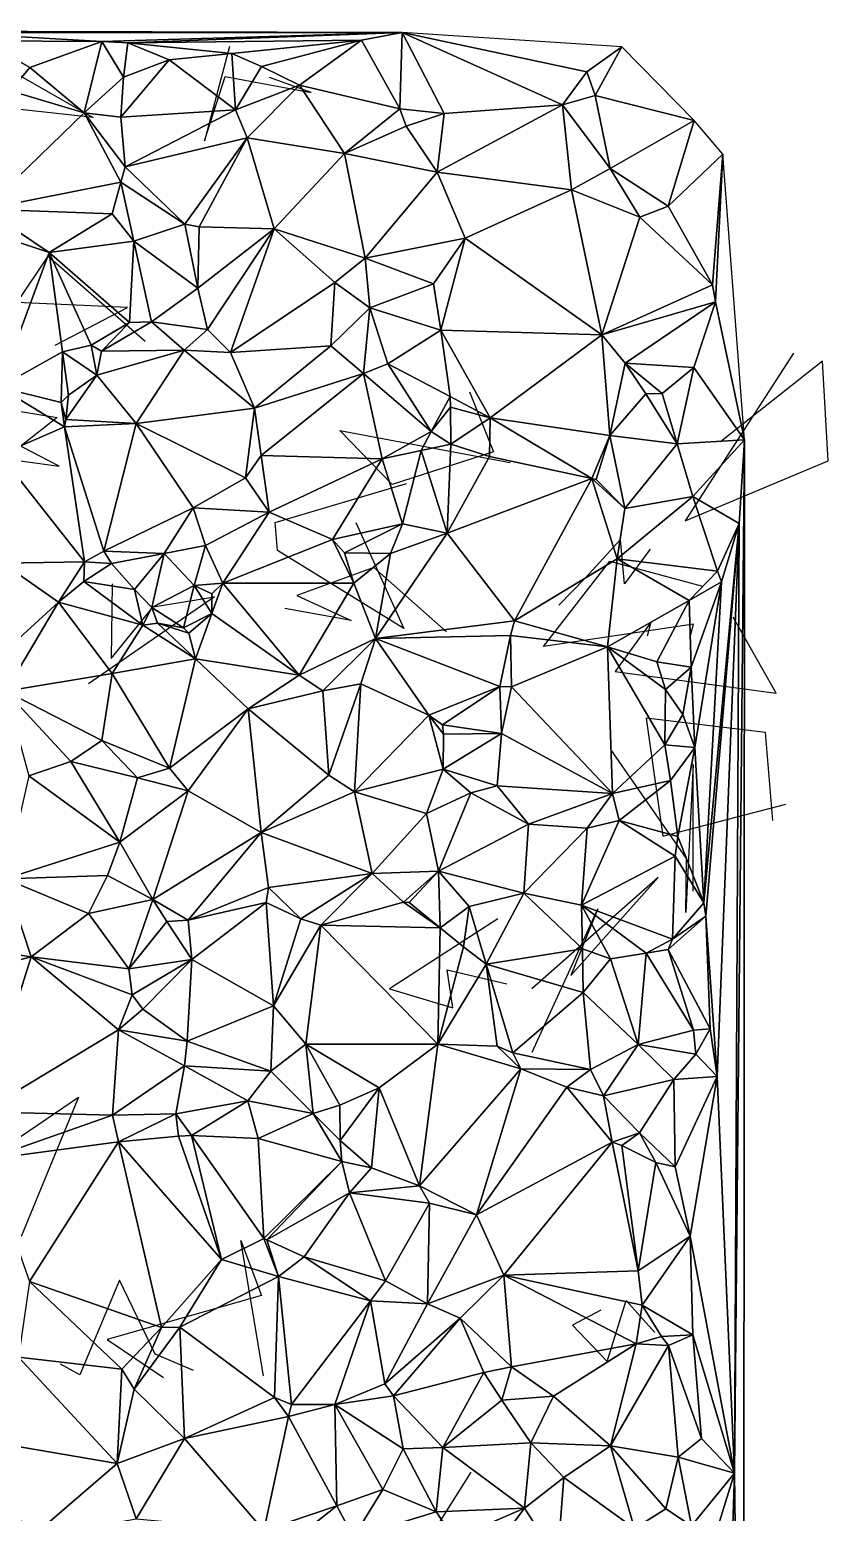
# Model space of a CAD drawing. Header units: metres. Extents: x -15.5 to 15.9, y -15.3 to 15.7.
# Drawn here: x 7.43 to 15.88, y -0.7 to 15 of the extents above; entities that cross this region are included whole.
import ezdxf

# ---------------------------------------------------------------- set-up
doc = ezdxf.new("R2010")
doc.units = ezdxf.units.M
doc.layers.add('CRACKS', color=1, linetype='Continuous')
doc.layers.add('STREET_MESH', color=7, linetype='Continuous')

msp = doc.modelspace()

# ---------------------------------------------------------------- linework, layer by layer
at = {"layer": 'CRACKS'}
for points in [[(9.546, 14.817, 0.1), (9.28, 13.819, 0.1), (9.499, 14.501, 0.1), (10.411, 14.332, 0.1), (9.968, 14.492, 0.1)], [(6.892, 14.05, 0.1), (7.058, 14.438, 0.1), (7.206, 14.58, 0.1), (8.101, 14.068, 0.1), (6.456, 14.248, 0.1)], [(7.701, 11.657, 0.1), (8.467, 12.055, 0.1), (7.297, 12.11, 0.1), (7.625, 12.6, 0.1), (8.652, 11.701, 0.1)], [(15.514, 11.573, 0.1), (14.37, 9.797, 0.1), (15.884, 10.434, 0.1), (15.823, 11.488, 0.1), (14.743, 10.634, 0.1)], [(12.086, 11.162, 0.1), (12.339, 10.527, 0.1), (11.266, 10.184, 0.1), (10.713, 10.756, 0.1), (12.515, 10.416, 0.1)], [(6.816, 10.505, 0.1), (7.741, 10.378, 0.1), (6.296, 11.125, 0.1), (7.723, 10.892, 0.1), (7.175, 10.461, 0.1)], [(10.883, 9.781, 0.1), (11.39, 8.659, 0.1), (10.055, 9.486, 0.1), (10.029, 9.782, 0.1), (11.42, 10.193, 0.1)], [(13.999, 9.5, 0.1), (13.725, 9.132, 0.1), (13.686, 9.599, 0.1), (13.314, 9.195, 0.1), (13.033, 8.906, 0.1)], [(11.844, 8.625, 0.1), (11.075, 9.303, 0.1), (10.258, 9.008, 0.1), (10.835, 8.744, 0.1), (10.131, 8.872, 0.1)], [(14.419, 8.557, 0.1), (14.456, 8.706, 0.1), (12.87, 8.467, 0.1), (13.571, 9.37, 0.1), (14.551, 9.106, 0.1)], [(8.304, 9.131, 0.1), (8.293, 8.342, 0.1), (8.736, 8.889, 0.1), (9.385, 8.993, 0.1), (8.053, 8.072, 0.1)], [(13.971, 8.582, 0.1), (14.009, 8.728, 0.1), (13.628, 8.204, 0.1), (15.331, 7.974, 0.1), (14.877, 8.779, 0.1)], [(15.296, 6.627, 0.1), (15.218, 7.557, 0.1), (13.957, 7.711, 0.1), (14.132, 6.462, 0.1), (15.434, 6.798, 0.1)], [(14.453, 5.879, 0.1), (14.452, 7.22, 0.1), (14.377, 5.653, 0.1), (14.383, 6.225, 0.1), (13.583, 7.379, 0.1)], [(12.751, 4.173, 0.1), (13.446, 5.69, 0.1), (13.159, 4.986, 0.1), (14.082, 6.022, 0.1), (12.744, 4.844, 0.1)], [(12.387, 5.586, 0.1), (11.24, 4.845, 0.1), (11.909, 4.644, 0.1), (11.849, 5.045, 0.1), (12.48, 4.899, 0.1)], [(6.366, 2.625, 0.1), (7.947, 3.698, 0.1), (7.34, 2.223, 0.1), (6.286, 3.493, 0.1), (6.82, 2.195, 0.1)], [(9.907, 0.749, 0.1), (9.665, 2.18, 0.1), (9.883, 1.599, 0.1), (8.251, 1.134, 0.1), (8.848, 0.73, 0.1)], [(9.166, 0.804, 0.1), (8.76, 0.979, 0.1), (8.382, 1.76, 0.1), (7.962, 0.759, 0.1), (7.758, 0.872, 0.1)], [(13.476, 1.444, 0.1), (13.176, 1.285, 0.1), (13.543, 0.901, 0.1), (13.743, 1.548, 0.1), (14.048, 1.207, 0.1)], [(12.291, -1.858, 0.1), (12.586, -0.988, 0.1), (12.086, -1.028, 0.1), (11.262, -1.611, 0.1), (12.104, -0.272, 0.1)]]:
    msp.add_polyline3d(points, dxfattribs=at)
at = {"layer": 'STREET_MESH'}
for points in [[(11.374, 14.966), (-0.539, 14.997), (6.531, 14.968)], [(8.193, 14.87), (11.374, 14.966), (6.531, 14.968)], [(6.937, 14.88), (8.193, 14.87), (6.531, 14.968)], [(8.193, 14.87), (8.468, 14.857), (11.374, 14.966)], [(8.468, 14.857), (10.944, 14.884), (11.374, 14.966)], [(10.944, 14.884), (11.347, 14.16), (11.374, 14.966)], [(11.347, 14.16), (11.817, 14.111), (11.374, 14.966)], [(11.817, 14.111), (13.071, 14.2), (11.374, 14.966)], [(11.374, 14.966), (13.327, 14.552), (13.698, 14.815)], [(13.071, 14.2), (13.327, 14.552), (11.374, 14.966)], [(8.193, 14.87), (6.937, 14.88), (7.431, 14.596)], [(6.937, 14.88), (7.226, 14.35), (7.431, 14.596)], [(8.193, 14.87), (7.431, 14.596), (8.007, 14.117)], [(8.423, 14.493), (8.193, 14.87), (8.007, 14.117)], [(8.193, 14.87), (8.423, 14.493), (8.468, 14.857)], [(8.468, 14.857), (8.423, 14.493), (8.906, 14.676)], [(9.569, 14.744), (10.944, 14.884), (8.468, 14.857)], [(9.569, 14.744), (8.468, 14.857), (8.906, 14.676)], [(9.569, 14.744), (9.883, 14.607), (10.944, 14.884)], [(10.944, 14.884), (9.883, 14.607), (10.285, 14.41)], [(11.347, 14.16), (10.944, 14.884), (10.285, 14.41)], [(13.327, 14.552), (13.416, 14.299), (13.698, 14.815)], [(13.416, 14.299), (14.463, 14.037), (13.698, 14.815)], [(7.431, 14.596), (7.226, 14.35), (8.007, 14.117)], [(8.423, 14.493), (8.396, 14.07), (8.906, 14.676)], [(8.396, 14.07), (9.61, 14.149), (8.906, 14.676)], [(9.61, 14.149), (9.569, 14.744), (8.906, 14.676)], [(9.61, 14.149), (9.883, 14.607), (9.569, 14.744)], [(9.883, 14.607), (9.61, 14.149), (10.285, 14.41)], [(8.396, 14.07), (8.423, 14.493), (8.007, 14.117)], [(13.416, 14.299), (13.327, 14.552), (13.071, 14.2)], [(7.226, 14.35), (6.952, 13.098), (8.007, 14.117)], [(9.61, 14.149), (9.732, 13.851), (10.285, 14.41)], [(9.732, 13.851), (10.762, 13.686), (10.285, 14.41)], [(10.762, 13.686), (11.347, 14.16), (10.285, 14.41)], [(13.416, 14.299), (13.071, 14.2), (13.576, 13.529)], [(13.416, 14.299), (13.576, 13.529), (14.463, 14.037)], [(8.442, 13.546), (9.61, 14.149), (8.396, 14.07)], [(9.61, 14.149), (8.442, 13.546), (9.732, 13.851)], [(10.762, 13.686), (11.416, 13.977), (11.347, 14.16)], [(11.347, 14.16), (11.416, 13.977), (11.817, 14.111)], [(13.071, 14.2), (11.744, 13.489), (13.167, 13.301)], [(11.744, 13.489), (13.071, 14.2), (11.817, 14.111)], [(13.576, 13.529), (13.071, 14.2), (13.167, 13.301)], [(6.952, 13.098), (8.395, 13.381), (8.007, 14.117)], [(8.442, 13.546), (8.396, 14.07), (8.007, 14.117)], [(8.395, 13.381), (8.442, 13.546), (8.007, 14.117)], [(11.416, 13.977), (10.762, 13.686), (11.744, 13.489)], [(11.416, 13.977), (11.744, 13.489), (11.817, 14.111)], [(14.463, 14.037), (13.576, 13.529), (14.19, 13.13)], [(14.768, 13.68), (14.463, 14.037), (14.19, 13.13)], [(8.442, 13.546), (9.072, 12.939), (9.732, 13.851)], [(9.072, 12.939), (9.225, 12.911), (9.732, 13.851)], [(9.732, 13.851), (9.225, 12.911), (10.017, 12.888)], [(10.762, 13.686), (9.732, 13.851), (10.017, 12.888)], [(10.98, 12.579), (10.762, 13.686), (10.017, 12.888)], [(10.762, 13.686), (10.98, 12.579), (11.744, 13.489)], [(14.659, 12.295), (14.768, 13.68), (14.19, 13.13)], [(14.659, 12.295), (14.691, 12.116), (14.768, 13.68)], [(14.768, 13.68), (14.691, 12.116), (14.997, 10.655)], [(8.395, 13.381), (9.072, 12.939), (8.442, 13.546)], [(13.888, 13.011), (13.576, 13.529), (13.167, 13.301)], [(13.576, 13.529), (13.888, 13.011), (14.19, 13.13)], [(8.395, 13.381), (6.952, 13.098), (8.302, 13.047)], [(8.533, 12.757), (8.395, 13.381), (8.302, 13.047)], [(8.533, 12.757), (9.072, 12.939), (8.395, 13.381)], [(11.744, 13.489), (10.98, 12.579), (12.041, 12.79)], [(11.744, 13.489), (12.041, 12.79), (13.167, 13.301)], [(12.041, 12.79), (13.485, 11.767), (13.167, 13.301)], [(13.485, 11.767), (13.888, 13.011), (13.167, 13.301)], [(6.911, 12.878), (7.636, 12.64), (6.952, 13.098)], [(6.952, 13.098), (7.636, 12.64), (8.302, 13.047)], [(7.636, 12.64), (8.533, 12.757), (8.302, 13.047)], [(13.888, 13.011), (14.659, 12.295), (14.19, 13.13)], [(6.911, 12.878), (7.106, 11.212), (7.636, 12.64)], [(9.072, 12.939), (8.533, 12.757), (9.211, 12.261)], [(9.072, 12.939), (9.211, 12.261), (9.225, 12.911)], [(9.225, 12.911), (9.211, 12.261), (10.017, 12.888)], [(9.211, 12.261), (9.311, 11.825), (10.017, 12.888)], [(9.311, 11.825), (9.555, 11.579), (10.017, 12.888)], [(9.555, 11.579), (10.659, 12.319), (10.017, 12.888)], [(10.659, 12.319), (10.98, 12.579), (10.017, 12.888)], [(13.888, 13.011), (13.485, 11.767), (14.659, 12.295)], [(8.533, 12.757), (7.636, 12.64), (8.488, 11.897)], [(8.719, 11.904), (8.533, 12.757), (8.488, 11.897)], [(8.533, 12.757), (8.719, 11.904), (9.211, 12.261)], [(12.041, 12.79), (10.98, 12.579), (11.706, 12.308)], [(11.784, 11.818), (12.041, 12.79), (11.706, 12.308)], [(12.041, 12.79), (11.784, 11.818), (13.485, 11.767)], [(7.636, 12.64), (7.106, 11.212), (7.779, 11.588)], [(8.081, 11.656), (7.636, 12.64), (7.779, 11.588)], [(7.636, 12.64), (8.081, 11.656), (8.488, 11.897)], [(10.98, 12.579), (10.659, 12.319), (11.032, 12.053)], [(10.98, 12.579), (11.032, 12.053), (11.706, 12.308)], [(9.211, 12.261), (8.719, 11.904), (9.311, 11.825)], [(10.659, 12.319), (9.555, 11.579), (10.619, 11.649)], [(11.032, 12.053), (10.659, 12.319), (10.619, 11.649)], [(11.032, 12.053), (11.784, 11.818), (11.706, 12.308)], [(13.485, 11.767), (14.691, 12.116), (14.659, 12.295)], [(14.691, 12.116), (13.485, 11.767), (13.732, 11.466)], [(14.461, 11.421), (14.691, 12.116), (13.732, 11.466)], [(14.691, 12.116), (14.461, 11.421), (14.997, 10.655)], [(10.965, 11.358), (11.032, 12.053), (10.619, 11.649)], [(11.032, 12.053), (10.965, 11.358), (11.222, 11.46)], [(11.784, 11.818), (11.032, 12.053), (11.222, 11.46)], [(8.081, 11.656), (8.191, 11.593), (8.488, 11.897)], [(8.191, 11.593), (8.719, 11.904), (8.488, 11.897)], [(8.719, 11.904), (8.191, 11.593), (9.066, 11.603)], [(8.719, 11.904), (9.066, 11.603), (9.311, 11.825)], [(9.066, 11.603), (9.555, 11.579), (9.311, 11.825)], [(11.883, 11.115), (11.784, 11.818), (11.222, 11.46)], [(11.784, 11.818), (12.306, 10.889), (13.485, 11.767)], [(11.784, 11.818), (11.883, 11.115), (12.306, 10.889)], [(8.14, 11.34), (8.081, 11.656), (7.779, 11.588)], [(8.191, 11.593), (8.081, 11.656), (8.14, 11.34)], [(9.555, 11.579), (9.809, 10.991), (10.619, 11.649)], [(9.809, 10.991), (10.965, 11.358), (10.619, 11.649)], [(12.306, 10.889), (13.57, 10.7), (13.485, 11.767)], [(13.485, 11.767), (13.57, 10.7), (13.732, 11.466)], [(7.106, 11.212), (7.763, 11.051), (7.779, 11.588)], [(7.763, 11.051), (7.84, 11.13), (7.779, 11.588)], [(7.84, 11.13), (8.14, 11.34), (7.779, 11.588)], [(9.066, 11.603), (8.14, 11.34), (8.558, 10.83)], [(8.191, 11.593), (8.14, 11.34), (9.066, 11.603)], [(9.066, 11.603), (8.558, 10.83), (9.809, 10.991)], [(9.066, 11.603), (9.809, 10.991), (9.555, 11.579)], [(11.222, 11.46), (10.965, 11.358), (11.68, 10.745)], [(11.883, 11.115), (11.222, 11.46), (11.68, 10.745)], [(13.57, 10.7), (13.953, 11.142), (13.732, 11.466)], [(14.124, 11.147), (14.461, 11.421), (13.732, 11.466)], [(13.953, 11.142), (14.124, 11.147), (13.732, 11.466)], [(8.14, 11.34), (7.812, 10.872), (8.558, 10.83)], [(7.84, 11.13), (7.812, 10.872), (8.14, 11.34)], [(9.881, 10.49), (10.965, 11.358), (9.809, 10.991)], [(10.965, 11.358), (9.881, 10.49), (11.16, 10.454)], [(11.68, 10.745), (10.965, 11.358), (11.16, 10.454)], [(14.124, 11.147), (14.283, 10.612), (14.461, 11.421)], [(14.461, 11.421), (14.283, 10.612), (14.997, 10.655)], [(7.106, 11.212), (7.117, 10.498), (7.8, 10.793)], [(7.763, 11.051), (7.106, 11.212), (7.8, 10.793)], [(13.953, 11.142), (13.57, 10.7), (14.283, 10.612)], [(13.953, 11.142), (14.283, 10.612), (14.124, 11.147)], [(7.763, 11.051), (7.812, 10.872), (7.84, 11.13)], [(7.812, 10.872), (7.763, 11.051), (7.8, 10.793)], [(9.809, 10.991), (8.558, 10.83), (9.715, 10.252)], [(9.881, 10.49), (9.809, 10.991), (9.715, 10.252)], [(11.886, 11.003), (11.883, 11.115), (11.68, 10.745)], [(11.889, 10.609), (11.886, 11.003), (11.68, 10.745)], [(11.883, 11.115), (11.886, 11.003), (12.306, 10.889)], [(11.886, 11.003), (11.889, 10.609), (12.306, 10.889)], [(8.558, 10.83), (7.812, 10.872), (7.8, 10.793)], [(8.216, 9.477), (8.558, 10.83), (7.8, 10.793)], [(8.216, 9.477), (9.16, 9.937), (8.558, 10.83)], [(8.558, 10.83), (9.16, 9.937), (9.715, 10.252)], [(12.306, 10.889), (11.889, 10.609), (12.296, 10.48)], [(13.381, 10.248), (12.306, 10.889), (12.296, 10.48)], [(13.57, 10.7), (12.306, 10.889), (13.381, 10.248)], [(7.117, 10.498), (8.009, 9.366), (7.8, 10.793)], [(8.009, 9.366), (8.216, 9.477), (7.8, 10.793)], [(11.576, 10.541), (11.68, 10.745), (11.16, 10.454)], [(11.576, 10.541), (11.889, 10.609), (11.68, 10.745)], [(13.427, 10.237), (13.57, 10.7), (13.381, 10.248)], [(13.57, 10.7), (13.427, 10.237), (13.729, 9.93)], [(13.57, 10.7), (13.729, 9.93), (14.283, 10.612)], [(11.378, 9.767), (11.576, 10.541), (11.16, 10.454)], [(11.576, 10.541), (11.378, 9.767), (11.85, 9.667)], [(11.889, 10.609), (11.576, 10.541), (11.85, 9.667)], [(11.889, 10.609), (11.85, 9.667), (12.296, 10.48)], [(14.283, 10.612), (13.729, 9.93), (14.449, 10.057)], [(14.283, 10.612), (14.449, 10.057), (14.997, 10.655)], [(14.449, 10.057), (14.942, 9.77), (14.997, 10.655)], [(14.942, 9.77), (14.891, -0.282), (14.997, 10.655)], [(14.891, -0.282), (14.987, -8.009), (14.997, 10.655)], [(14.987, -8.009), (14.986, -11.092), (14.997, 10.655)], [(7.147, 9.35), (8.009, 9.366), (7.117, 10.498)], [(9.881, 10.49), (9.715, 10.252), (9.966, 9.891)], [(11.16, 10.454), (9.881, 10.49), (9.966, 9.891)], [(10.635, 9.6), (11.16, 10.454), (9.966, 9.891)], [(10.635, 9.6), (11.378, 9.767), (11.16, 10.454)], [(11.85, 9.667), (13.381, 10.248), (12.296, 10.48)], [(9.715, 10.252), (9.16, 9.937), (9.966, 9.891)], [(13.381, 10.248), (11.85, 9.667), (12.562, 8.739)], [(13.648, 9.397), (13.381, 10.248), (12.562, 8.739)], [(13.648, 9.397), (13.729, 9.93), (13.381, 10.248)], [(13.729, 9.93), (13.427, 10.237), (13.381, 10.248)], [(13.648, 9.397), (14.712, 9.264), (14.449, 10.057)], [(13.729, 9.93), (13.648, 9.397), (14.449, 10.057)], [(14.449, 10.057), (14.712, 9.264), (14.942, 9.77)], [(8.855, 9.453), (9.16, 9.937), (8.216, 9.477)], [(9.16, 9.937), (8.855, 9.453), (9.291, 9.537)], [(9.16, 9.937), (9.291, 9.537), (9.966, 9.891)], [(9.291, 9.537), (9.474, 9.138), (9.966, 9.891)], [(9.474, 9.138), (10.635, 9.6), (9.966, 9.891)], [(10.635, 9.6), (10.764, 9.461), (11.378, 9.767)], [(11.378, 9.767), (10.764, 9.461), (11.25, 9.453)], [(11.378, 9.767), (11.25, 9.453), (11.85, 9.667)], [(14.566, 5.755), (14.942, 9.77), (14.752, 9.154)], [(14.566, 5.755), (14.587, 5.615), (14.942, 9.77)], [(14.587, 5.615), (14.707, 3.916), (14.942, 9.77)], [(14.942, 9.77), (14.707, 3.916), (14.891, -0.282)], [(14.942, 9.77), (14.712, 9.264), (14.752, 9.154)], [(10.635, 9.6), (9.474, 9.138), (10.863, 9.137)], [(10.635, 9.6), (10.863, 9.137), (10.764, 9.461)], [(11.85, 9.667), (11.091, 8.553), (12.562, 8.739)], [(11.25, 9.453), (11.091, 8.553), (11.85, 9.667)], [(8.009, 9.366), (8.296, 9.346), (8.216, 9.477)], [(8.296, 9.346), (8.855, 9.453), (8.216, 9.477)], [(8.855, 9.453), (8.296, 9.346), (8.539, 9.07)], [(8.855, 9.453), (8.539, 9.07), (8.725, 8.88)], [(9.17, 9.114), (8.855, 9.453), (8.725, 8.88)], [(8.855, 9.453), (9.17, 9.114), (9.291, 9.537)], [(9.17, 9.114), (9.474, 9.138), (9.291, 9.537)], [(10.764, 9.461), (10.863, 9.137), (11.25, 9.453)], [(10.863, 9.137), (11.091, 8.553), (11.25, 9.453)], [(7.147, 9.35), (6.977, 8.247), (7.736, 8.936)], [(8.009, 9.366), (7.147, 9.35), (7.736, 8.936)], [(8.004, 9.155), (8.009, 9.366), (7.736, 8.936)], [(8.296, 9.346), (8.009, 9.366), (8.004, 9.155)], [(8.539, 9.07), (8.296, 9.346), (8.004, 9.155)], [(13.548, 8.466), (13.648, 9.397), (12.562, 8.739)], [(13.648, 9.397), (13.548, 8.466), (14.411, 8.956)], [(14.712, 9.264), (13.648, 9.397), (14.411, 8.956)], [(14.712, 9.264), (14.411, 8.956), (14.752, 9.154)], [(8.628, 8.695), (8.004, 9.155), (7.736, 8.936)], [(8.628, 8.695), (8.539, 9.07), (8.004, 9.155)], [(9.06, 8.665), (9.17, 9.114), (8.725, 8.88)], [(9.17, 9.114), (9.06, 8.665), (9.36, 8.819)], [(9.358, 9.026), (9.474, 9.138), (9.17, 9.114)], [(9.358, 9.026), (9.17, 9.114), (9.36, 8.819)], [(9.474, 9.138), (9.358, 9.026), (9.36, 8.819)], [(9.474, 9.138), (9.36, 8.819), (10.282, 8.166)], [(10.863, 9.137), (9.474, 9.138), (10.282, 8.166)], [(11.091, 8.553), (10.863, 9.137), (10.282, 8.166)], [(14.411, 8.956), (14.431, 8.25), (14.752, 9.154)], [(14.431, 8.25), (14.47, 7.398), (14.752, 9.154)], [(14.47, 7.398), (14.566, 5.755), (14.752, 9.154)], [(8.539, 9.07), (8.628, 8.695), (8.725, 8.88)], [(14.411, 8.956), (13.548, 8.466), (14.069, 8.305)], [(14.431, 8.25), (14.411, 8.956), (14.069, 8.305)], [(6.977, 8.247), (7.178, 7.997), (7.736, 8.936)], [(7.178, 7.997), (8.305, 8.181), (7.736, 8.936)], [(8.305, 8.181), (8.628, 8.695), (7.736, 8.936)], [(8.628, 8.695), (8.783, 8.714), (8.725, 8.88)], [(8.783, 8.714), (9.06, 8.665), (8.725, 8.88)], [(9.06, 8.665), (9.114, 8.608), (9.36, 8.819)], [(9.114, 8.608), (9.187, 8.339), (9.36, 8.819)], [(9.36, 8.819), (9.187, 8.339), (10.282, 8.166)], [(8.628, 8.695), (8.305, 8.181), (9.187, 8.339)], [(8.783, 8.714), (8.628, 8.695), (9.187, 8.339)], [(9.114, 8.608), (8.783, 8.714), (9.187, 8.339)], [(8.783, 8.714), (9.114, 8.608), (9.06, 8.665)], [(11.091, 8.553), (12.52, 8.584), (12.562, 8.739)], [(12.52, 8.584), (13.548, 8.466), (12.562, 8.739)], [(10.533, 7.998), (11.091, 8.553), (10.282, 8.166)], [(11.091, 8.553), (10.533, 7.998), (10.937, 8.073)], [(11.091, 8.553), (10.937, 8.073), (11.654, 7.74)], [(11.091, 8.553), (12.406, 8.044), (12.52, 8.584)], [(12.406, 8.044), (11.091, 8.553), (11.654, 7.74)], [(12.52, 8.584), (12.406, 8.044), (12.531, 8.042)], [(12.52, 8.584), (12.531, 8.042), (13.548, 8.466)], [(8.305, 8.181), (8.909, 7.181), (9.187, 8.339)], [(9.187, 8.339), (8.909, 7.181), (9.744, 7.81)], [(10.282, 8.166), (9.187, 8.339), (9.744, 7.81)], [(13.548, 8.466), (12.531, 8.042), (13.601, 6.914)], [(13.548, 8.466), (14.16, 8.012), (14.069, 8.305)], [(14.154, 7.429), (13.548, 8.466), (13.601, 6.914)], [(14.154, 7.429), (14.16, 8.012), (13.548, 8.466)], [(8.305, 8.181), (7.178, 7.997), (8.193, 7.474)], [(8.909, 7.181), (8.305, 8.181), (8.193, 7.474)], [(10.533, 7.998), (10.282, 8.166), (9.744, 7.81)], [(14.16, 8.012), (14.431, 8.25), (14.069, 8.305)], [(14.16, 8.012), (14.344, 7.747), (14.431, 8.25)], [(14.431, 8.25), (14.344, 7.747), (14.47, 7.398)], [(10.937, 8.073), (10.533, 7.998), (10.598, 7.107)], [(10.867, 6.931), (10.937, 8.073), (10.598, 7.107)], [(10.937, 8.073), (10.867, 6.931), (11.654, 7.74)], [(11.8, 7.639), (12.406, 8.044), (11.654, 7.74)], [(11.8, 7.639), (12.425, 7.546), (12.406, 8.044)], [(12.406, 8.044), (12.425, 7.546), (12.531, 8.042)], [(12.531, 8.042), (12.425, 7.546), (13.601, 6.914)], [(14.16, 8.012), (14.154, 7.429), (14.344, 7.747)], [(8.193, 7.474), (7.178, 7.997), (7.866, 7.251)], [(7.866, 7.251), (7.178, 7.997), (7.42, 7.1)], [(10.598, 7.107), (10.533, 7.998), (9.744, 7.81)], [(8.909, 7.181), (9.109, 6.939), (9.744, 7.81)], [(9.109, 6.939), (9.881, 6.5), (9.744, 7.81)], [(9.881, 6.5), (10.598, 7.107), (9.744, 7.81)], [(10.867, 6.931), (11.807, 7.171), (11.654, 7.74)], [(11.807, 7.171), (11.81, 7.542), (11.654, 7.74)], [(11.81, 7.542), (11.8, 7.639), (11.654, 7.74)], [(14.344, 7.747), (14.154, 7.429), (14.47, 7.398)], [(11.8, 7.639), (11.81, 7.542), (12.425, 7.546)], [(12.425, 7.546), (11.807, 7.171), (12.378, 6.992)], [(11.81, 7.542), (11.807, 7.171), (12.425, 7.546)], [(12.425, 7.546), (12.378, 6.992), (13.601, 6.914)], [(8.193, 7.474), (7.866, 7.251), (8.572, 7.079)], [(8.909, 7.181), (8.193, 7.474), (8.572, 7.079)], [(14.215, 7.049), (14.154, 7.429), (13.601, 6.914)], [(14.154, 7.429), (14.215, 7.049), (14.47, 7.398)], [(14.215, 7.049), (14.292, 6.456), (14.47, 7.398)], [(14.292, 6.456), (14.566, 5.755), (14.47, 7.398)], [(7.866, 7.251), (7.42, 7.1), (8.384, 6.396)], [(8.572, 7.079), (7.866, 7.251), (8.384, 6.396)], [(7.42, 7.1), (7.175, 6.01), (8.384, 6.396)], [(9.109, 6.939), (8.572, 7.079), (8.384, 6.396)], [(9.109, 6.939), (8.909, 7.181), (8.572, 7.079)], [(9.881, 6.5), (10.867, 6.931), (10.598, 7.107)], [(11.807, 7.171), (10.867, 6.931), (11.629, 6.701)], [(12.1, 6.919), (11.807, 7.171), (11.629, 6.701)], [(11.807, 7.171), (12.1, 6.919), (12.378, 6.992)], [(8.733, 5.789), (9.109, 6.939), (8.384, 6.396)], [(8.733, 5.789), (9.881, 6.5), (9.109, 6.939)], [(9.881, 6.5), (11.056, 6.064), (10.867, 6.931)], [(10.867, 6.931), (11.056, 6.064), (11.629, 6.701)], [(11.759, 6.091), (12.1, 6.919), (11.629, 6.701)], [(12.1, 6.919), (11.759, 6.091), (12.711, 6.588)], [(12.1, 6.919), (12.711, 6.588), (12.378, 6.992)], [(12.378, 6.992), (12.711, 6.588), (13.601, 6.914)], [(12.711, 6.588), (13.331, 6.545), (13.601, 6.914)], [(13.331, 6.545), (13.671, 6.628), (13.601, 6.914)], [(13.671, 6.628), (14.215, 7.049), (13.601, 6.914)], [(13.671, 6.628), (14.292, 6.456), (14.215, 7.049)], [(11.056, 6.064), (11.759, 6.091), (11.629, 6.701)], [(14.262, 6.248), (13.671, 6.628), (13.27, 5.73)], [(13.671, 6.628), (13.331, 6.545), (13.27, 5.73)], [(14.292, 6.456), (13.671, 6.628), (14.262, 6.248)], [(8.733, 5.789), (9.108, 5.573), (9.881, 6.5)], [(9.881, 6.5), (9.108, 5.573), (9.958, 5.916)], [(11.056, 6.064), (9.881, 6.5), (9.958, 5.916)], [(11.759, 6.091), (12.661, 5.856), (12.711, 6.588)], [(12.661, 5.856), (13.331, 6.545), (12.711, 6.588)], [(13.331, 6.545), (12.661, 5.856), (13.27, 5.73)], [(14.292, 6.456), (14.262, 6.248), (14.566, 5.755)], [(7.175, 6.01), (8.254, 6.044), (8.384, 6.396)], [(8.254, 6.044), (8.733, 5.789), (8.384, 6.396)], [(14.236, 5.371), (14.262, 6.248), (13.27, 5.73)], [(14.262, 6.248), (14.236, 5.371), (14.566, 5.755)], [(7.175, 6.01), (6.912, 5.265), (7.446, 5.184)], [(8.052, 5.641), (8.254, 6.044), (7.175, 6.01)], [(8.052, 5.641), (7.175, 6.01), (7.446, 5.184)], [(8.254, 6.044), (8.052, 5.641), (8.733, 5.789)], [(10.299, 5.586), (11.056, 6.064), (9.958, 5.916)], [(11.056, 6.064), (10.299, 5.586), (10.511, 5.52)], [(11.388, 5.761), (11.056, 6.064), (10.511, 5.52)], [(11.759, 6.091), (11.056, 6.064), (11.388, 5.761)], [(11.449, 5.76), (11.759, 6.091), (11.388, 5.761)], [(11.759, 6.091), (11.449, 5.76), (11.776, 5.492)], [(12.083, 5.716), (11.759, 6.091), (11.776, 5.492)], [(12.083, 5.716), (12.661, 5.856), (11.759, 6.091)], [(9.108, 5.573), (9.935, 5.758), (9.958, 5.916)], [(9.935, 5.758), (10.299, 5.586), (9.958, 5.916)], [(12.661, 5.856), (12.083, 5.716), (12.263, 5.105)], [(13.283, 5.268), (12.661, 5.856), (12.263, 5.105)], [(12.661, 5.856), (13.283, 5.268), (13.27, 5.73)], [(8.052, 5.641), (8.48, 5.057), (8.733, 5.789)], [(8.733, 5.789), (8.48, 5.057), (8.881, 5.557)], [(9.108, 5.573), (8.733, 5.789), (8.881, 5.557)], [(9.935, 5.758), (9.108, 5.573), (9.147, 5.155)], [(9.935, 5.758), (9.147, 5.155), (10.01, 4.665)], [(10.299, 5.586), (9.935, 5.758), (10.01, 4.665)], [(11.388, 5.761), (10.511, 5.52), (11.776, 5.492)], [(11.449, 5.76), (11.388, 5.761), (11.776, 5.492)], [(12.021, 5.289), (12.083, 5.716), (11.776, 5.492)], [(12.263, 5.105), (12.083, 5.716), (12.021, 5.289)], [(13.27, 5.73), (13.577, 5.162), (13.957, 5.221)], [(13.283, 5.268), (13.577, 5.162), (13.27, 5.73)], [(14.236, 5.371), (13.27, 5.73), (13.957, 5.221)], [(14.236, 5.371), (14.587, 5.615), (14.566, 5.755)], [(8.48, 5.057), (8.052, 5.641), (7.446, 5.184)], [(8.48, 5.057), (9.147, 5.155), (8.881, 5.557)], [(9.147, 5.155), (9.108, 5.573), (8.881, 5.557)], [(10.511, 5.52), (10.299, 5.586), (10.01, 4.665)], [(10.353, 4.26), (10.511, 5.52), (10.01, 4.665)], [(10.511, 5.52), (10.353, 4.26), (11.75, 4.259)], [(10.511, 5.52), (11.75, 4.259), (11.776, 5.492)], [(14.587, 5.615), (14.188, 5.263), (14.632, 4.423)], [(14.587, 5.615), (14.236, 5.371), (14.188, 5.263)], [(14.707, 3.916), (14.587, 5.615), (14.632, 4.423)], [(11.75, 4.259), (12.021, 5.289), (11.776, 5.492)], [(14.188, 5.263), (14.236, 5.371), (13.957, 5.221)], [(6.912, 5.265), (6.897, 5.039), (7.446, 5.184)], [(7.446, 5.184), (6.897, 5.039), (6.927, 3.545)], [(8.371, 4.41), (7.446, 5.184), (6.927, 3.545)], [(8.371, 4.41), (8.514, 4.78), (7.446, 5.184)], [(8.514, 4.78), (8.48, 5.057), (7.446, 5.184)], [(12.263, 5.105), (12.021, 5.289), (11.75, 4.259)], [(13.283, 5.268), (12.263, 5.105), (13.288, 4.807)], [(13.577, 5.162), (13.283, 5.268), (13.288, 4.807)], [(13.577, 5.162), (13.87, 4.257), (13.957, 5.221)], [(13.87, 4.257), (14.458, 4.407), (13.957, 5.221)], [(14.458, 4.407), (14.188, 5.263), (13.957, 5.221)], [(14.188, 5.263), (14.458, 4.407), (14.632, 4.423)], [(8.48, 5.057), (8.514, 4.78), (9.147, 5.155)], [(8.514, 4.78), (8.627, 4.629), (9.147, 5.155)], [(9.147, 5.155), (8.627, 4.629), (9.096, 4.291)], [(9.147, 5.155), (9.096, 4.291), (10.01, 4.665)], [(12.38, 4.24), (12.263, 5.105), (11.75, 4.259)], [(12.263, 5.105), (12.545, 4.166), (13.288, 4.807)], [(12.545, 4.166), (12.263, 5.105), (12.38, 4.24)], [(13.87, 4.257), (13.577, 5.162), (13.288, 4.807)], [(8.627, 4.629), (8.514, 4.78), (8.371, 4.41)], [(12.545, 4.166), (13.366, 3.992), (13.288, 4.807)], [(13.366, 3.992), (13.87, 4.257), (13.288, 4.807)], [(8.627, 4.629), (8.371, 4.41), (9.096, 4.291)], [(9.096, 4.291), (9.983, 3.973), (10.01, 4.665)], [(9.983, 3.973), (10.353, 4.26), (10.01, 4.665)], [(8.306, 3.509), (8.371, 4.41), (6.927, 3.545)], [(9.07, 4.03), (8.371, 4.41), (8.306, 3.509)], [(8.371, 4.41), (9.07, 4.03), (9.096, 4.291)], [(14.458, 4.407), (13.87, 4.257), (14.48, 4.155)], [(14.458, 4.407), (14.48, 4.155), (14.632, 4.423)], [(14.48, 4.155), (14.707, 3.916), (14.632, 4.423)], [(9.07, 4.03), (9.983, 3.973), (9.096, 4.291)], [(9.983, 3.973), (10.432, 3.526), (10.353, 4.26)], [(10.353, 4.26), (11.128, 3.798), (11.75, 4.259)], [(10.353, 4.26), (10.713, 3.614), (11.128, 3.798)], [(10.432, 3.526), (10.713, 3.614), (10.353, 4.26)], [(11.128, 3.798), (11.556, 2.76), (11.75, 4.259)], [(11.556, 2.76), (12.628, 3.999), (11.75, 4.259)], [(12.628, 3.999), (12.38, 4.24), (11.75, 4.259)], [(12.545, 4.166), (12.38, 4.24), (12.628, 3.999)], [(13.366, 3.992), (13.505, 3.711), (13.87, 4.257)], [(13.505, 3.711), (14.25, 3.887), (13.87, 4.257)], [(13.87, 4.257), (14.25, 3.887), (14.48, 4.155)], [(13.366, 3.992), (12.545, 4.166), (12.628, 3.999)], [(14.48, 4.155), (14.25, 3.887), (14.707, 3.916)], [(8.976, 3.523), (9.07, 4.03), (8.306, 3.509)], [(9.07, 4.03), (8.976, 3.523), (9.739, 3.659)], [(9.983, 3.973), (9.07, 4.03), (9.739, 3.659)], [(10.432, 3.526), (9.983, 3.973), (9.739, 3.659)], [(12.628, 3.999), (11.556, 2.76), (12.16, 2.454)], [(12.628, 3.999), (12.16, 2.454), (13.116, 3.806)], [(13.366, 3.992), (12.628, 3.999), (13.116, 3.806)], [(13.505, 3.711), (13.366, 3.992), (13.116, 3.806)], [(10.713, 3.614), (10.718, 3.24), (11.128, 3.798)], [(10.718, 3.24), (11.049, 2.95), (11.128, 3.798)], [(11.128, 3.798), (11.049, 2.95), (11.556, 2.76)], [(12.16, 2.454), (13.597, 3.223), (13.116, 3.806)], [(13.597, 3.223), (13.505, 3.711), (13.116, 3.806)], [(13.505, 3.711), (13.884, 3.32), (14.25, 3.887)], [(14.25, 3.887), (13.884, 3.32), (14.264, 2.96)], [(14.25, 3.887), (14.264, 2.96), (14.707, 3.916)], [(14.707, 3.916), (14.264, 2.96), (14.423, 2.227)], [(14.707, 3.916), (14.423, 2.227), (14.891, -0.282)], [(9.739, 3.659), (8.976, 3.523), (9.143, 3.293)], [(9.848, 3.26), (9.739, 3.659), (9.143, 3.293)], [(9.848, 3.26), (10.432, 3.526), (9.739, 3.659)], [(10.718, 3.24), (10.713, 3.614), (10.432, 3.526)], [(13.884, 3.32), (13.505, 3.711), (13.597, 3.223)], [(6.969, 3.039), (8.306, 3.509), (6.927, 3.545)], [(8.306, 3.509), (6.969, 3.039), (8.371, 3.227)], [(8.976, 3.523), (8.306, 3.509), (8.371, 3.227)], [(9.007, 3.285), (8.976, 3.523), (8.371, 3.227)], [(8.976, 3.523), (9.007, 3.285), (9.143, 3.293)], [(10.432, 3.526), (9.848, 3.26), (10.736, 3.018)], [(10.718, 3.24), (10.432, 3.526), (10.736, 3.018)], [(13.697, 3.187), (13.884, 3.32), (13.597, 3.223)], [(13.884, 3.32), (13.697, 3.187), (14.06, 3.006)], [(13.884, 3.32), (14.06, 3.006), (14.264, 2.96)], [(6.969, 3.039), (7.429, 1.747), (8.371, 3.227)], [(7.429, 1.747), (8.827, 1.26), (8.371, 3.227)], [(9.462, 1.982), (9.007, 3.285), (8.371, 3.227)], [(8.827, 1.26), (9.462, 1.982), (8.371, 3.227)], [(9.143, 3.293), (9.007, 3.285), (9.462, 1.982)], [(9.909, 2.203), (9.143, 3.293), (9.462, 1.982)], [(9.909, 2.203), (9.848, 3.26), (9.143, 3.293)], [(9.848, 3.26), (9.909, 2.203), (10.736, 3.018)], [(11.049, 2.95), (10.718, 3.24), (10.736, 3.018)], [(12.449, 1.816), (13.597, 3.223), (12.16, 2.454)], [(12.449, 1.816), (13.873, 1.861), (13.597, 3.223)], [(13.873, 1.861), (13.697, 3.187), (13.597, 3.223)], [(14.06, 3.006), (13.697, 3.187), (13.873, 1.861)], [(9.909, 2.203), (9.94, 2.188), (10.736, 3.018)], [(10.736, 3.018), (9.94, 2.188), (10.815, 2.687)], [(11.049, 2.95), (10.736, 3.018), (10.815, 2.687)], [(14.06, 3.006), (13.873, 1.861), (14.423, 2.227)], [(14.264, 2.96), (14.06, 3.006), (14.423, 2.227)], [(11.556, 2.76), (11.049, 2.95), (10.815, 2.687)], [(9.94, 2.188), (10.337, 2.009), (10.815, 2.687)], [(10.337, 2.009), (11.197, 1.753), (10.815, 2.687)], [(11.664, 2.576), (11.556, 2.76), (10.815, 2.687)], [(11.197, 1.753), (11.664, 2.576), (10.815, 2.687)], [(11.556, 2.76), (11.664, 2.576), (12.16, 2.454)], [(11.197, 1.753), (11.642, 1.51), (11.664, 2.576)], [(11.664, 2.576), (11.642, 1.51), (12.16, 2.454)], [(11.642, 1.51), (12.449, 1.816), (12.16, 2.454)], [(10.064, 1.801), (9.909, 2.203), (9.462, 1.982)], [(10.064, 1.801), (9.94, 2.188), (9.909, 2.203)], [(13.873, 1.861), (13.915, 1.497), (14.423, 2.227)], [(13.915, 1.497), (14.45, 1.184), (14.423, 2.227)], [(14.423, 2.227), (14.45, 1.184), (14.891, -0.282)], [(9.94, 2.188), (10.064, 1.801), (10.337, 2.009)], [(8.827, 1.26), (9.018, 1.263), (9.462, 1.982)], [(9.018, 1.263), (10.064, 1.801), (9.462, 1.982)], [(10.337, 2.009), (10.064, 1.801), (11.039, 1.542)], [(11.197, 1.753), (10.337, 2.009), (11.039, 1.542)], [(7.311, 0.945), (8.406, 0.818), (7.429, 1.747)], [(8.406, 0.818), (8.827, 1.26), (7.429, 1.747)], [(10.064, 1.801), (9.018, 1.263), (10.021, 0.519)], [(10.064, 1.801), (10.021, 0.519), (10.203, 0.447)], [(10.064, 1.801), (10.203, 0.447), (11.039, 1.542)], [(11.642, 1.51), (11.197, 1.753), (11.039, 1.542)], [(12.449, 1.816), (11.642, 1.51), (11.987, 1.358)], [(12.449, 1.816), (11.987, 1.358), (12.531, 0.843)], [(12.449, 1.816), (13.915, 1.497), (13.873, 1.861)], [(13.85, 1.088), (12.449, 1.816), (12.531, 0.843)], [(13.915, 1.497), (12.449, 1.816), (13.85, 1.088)], [(10.203, 0.447), (10.659, 0.444), (11.039, 1.542)], [(10.659, 0.444), (11.188, 0.663), (11.039, 1.542)], [(11.188, 0.663), (11.642, 1.51), (11.039, 1.542)], [(11.642, 1.51), (11.188, 0.663), (11.987, 1.358)], [(14.119, 1.166), (13.915, 1.497), (13.85, 1.088)], [(13.915, 1.497), (14.119, 1.166), (14.45, 1.184)], [(8.827, 1.26), (8.406, 0.818), (8.538, 0.609)], [(9.068, 0.085), (9.018, 1.263), (8.538, 0.609)], [(9.018, 1.263), (8.827, 1.26), (8.538, 0.609)], [(10.021, 0.519), (9.018, 1.263), (9.068, 0.085)], [(11.188, 0.663), (11.283, 0.538), (11.987, 1.358)], [(11.283, 0.538), (12.237, 0.784), (11.987, 1.358)], [(11.987, 1.358), (12.237, 0.784), (12.531, 0.843)], [(14.194, 1.07), (14.119, 1.166), (13.85, 1.088)], [(14.119, 1.166), (14.194, 1.07), (14.45, 1.184)], [(14.194, 1.07), (14.541, 0.087), (14.45, 1.184)], [(14.45, 1.184), (14.541, 0.087), (14.891, -0.282)], [(8.358, -0.18), (7.311, 0.945), (6.803, 0.086)], [(7.311, 0.945), (8.358, -0.18), (8.406, 0.818)], [(12.976, 0.533), (13.85, 1.088), (12.531, 0.843)], [(12.976, 0.533), (13.58, 0.01), (13.85, 1.088)], [(13.58, 0.01), (14.194, 1.07), (13.85, 1.088)], [(14.194, 1.07), (13.58, 0.01), (14.296, -0.112)], [(14.541, 0.087), (14.194, 1.07), (14.296, -0.112)], [(8.406, 0.818), (8.358, -0.18), (8.538, 0.609)], [(12.237, 0.784), (12.427, 0.492), (12.531, 0.843)], [(12.427, 0.492), (12.976, 0.533), (12.531, 0.843)], [(11.188, 0.663), (10.659, 0.444), (11.283, 0.538)], [(12.237, 0.784), (11.283, 0.538), (11.802, -0.008)], [(12.427, 0.492), (12.237, 0.784), (11.802, -0.008)], [(8.358, -0.18), (9.068, 0.085), (8.538, 0.609)], [(10.171, 0.32), (10.021, 0.519), (9.068, 0.085)], [(10.021, 0.519), (10.171, 0.32), (10.203, 0.447)], [(11.283, 0.538), (10.659, 0.444), (11.385, -0.022)], [(11.802, -0.008), (11.283, 0.538), (11.385, -0.022)], [(12.734, 0.041), (12.427, 0.492), (11.802, -0.008)], [(12.427, 0.492), (12.734, 0.041), (12.976, 0.533)], [(12.734, 0.041), (13.58, 0.01), (12.976, 0.533)], [(9.908, -0.889), (10.171, 0.32), (9.068, 0.085)], [(10.171, 0.32), (9.908, -0.889), (10.682, -0.627)], [(10.171, 0.32), (10.659, 0.444), (10.203, 0.447)], [(10.659, 0.444), (10.171, 0.32), (10.682, -0.627)], [(11.385, -0.022), (10.659, 0.444), (11.169, -0.455)], [(10.659, 0.444), (10.682, -0.627), (11.169, -0.455)], [(6.768, -0.7), (7.443, -0.965), (6.803, 0.086)], [(7.443, -0.965), (8.358, -0.18), (6.803, 0.086)], [(8.358, -0.18), (8.559, -0.763), (9.068, 0.085)], [(8.559, -0.763), (9.908, -0.889), (9.068, 0.085)], [(12.669, -0.651), (12.734, 0.041), (11.802, -0.008)], [(12.734, 0.041), (12.669, -0.651), (13.085, -0.326)], [(13.58, 0.01), (12.734, 0.041), (13.085, -0.326)], [(13.832, -0.867), (13.58, 0.01), (13.085, -0.326)], [(13.58, 0.01), (14.163, -0.66), (14.296, -0.112)], [(14.163, -0.66), (13.58, 0.01), (13.832, -0.867)], [(14.541, 0.087), (14.296, -0.112), (14.891, -0.282)], [(11.732, -0.692), (11.385, -0.022), (11.169, -0.455)], [(11.732, -0.692), (11.802, -0.008), (11.385, -0.022)], [(11.732, -0.692), (12.669, -0.651), (11.802, -0.008)], [(14.163, -0.66), (14.435, -0.84), (14.296, -0.112)], [(14.296, -0.112), (14.435, -0.84), (14.891, -0.282)], [(7.443, -0.965), (8.559, -0.763), (8.358, -0.18)], [(14.435, -0.84), (14.653, -1.044), (14.891, -0.282)], [(14.653, -1.044), (14.746, -4.813), (14.891, -0.282)], [(14.746, -4.813), (14.987, -8.009), (14.891, -0.282)], [(10.682, -0.627), (10.859, -0.96), (11.169, -0.455)], [(10.859, -0.96), (11.732, -0.692), (11.169, -0.455)], [(12.669, -0.651), (13.019, -1.194), (13.085, -0.326)], [(13.019, -1.194), (13.832, -0.867), (13.085, -0.326)], [(9.908, -0.889), (10.24, -0.977), (10.682, -0.627)], [(10.24, -0.977), (10.859, -0.96), (10.682, -0.627)], [(10.859, -0.96), (11.927, -0.972), (11.732, -0.692)], [(11.927, -0.972), (12.669, -0.651), (11.732, -0.692)], [(12.669, -0.651), (11.927, -0.972), (12.255, -1.206)], [(13.019, -1.194), (12.669, -0.651), (12.255, -1.206)], [(14.435, -0.84), (14.163, -0.66), (13.832, -0.867)]]:
    msp.add_3dface(points, dxfattribs=at)

doc.saveas('drawing.dxf')
